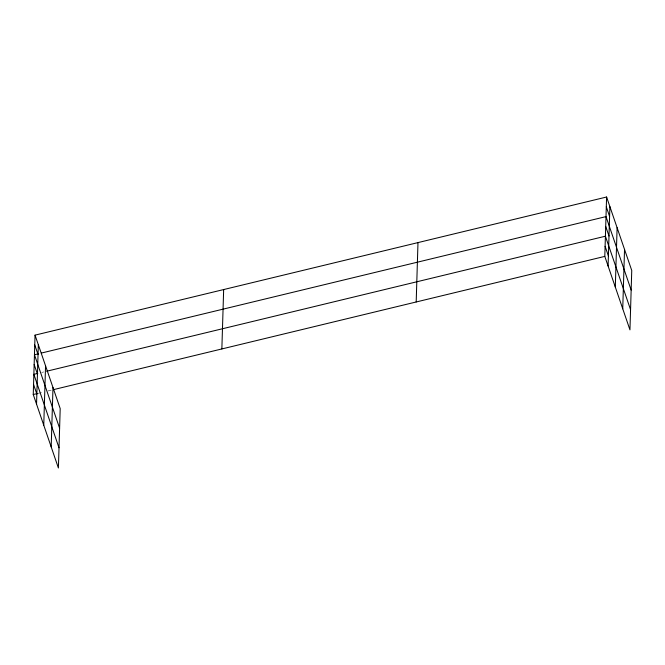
<?xml version="1.0" encoding="UTF-8"?>
<svg xmlns="http://www.w3.org/2000/svg" width="665" height="665" viewBox="0 0 665 665"><rect width="100%" height="100%" fill="white"/><g stroke="black" fill="none" stroke-linecap="round" stroke-linejoin="round"><path stroke-width="0.5" stroke-dasharray="3.33 2.49" d="M41.72 372.433L43.682 371.959M38.163 393.339L43.075 392.151M47.988 390.962L51.912 390.014"/><path stroke-width="1" d="M35.045 335.143L60.199 408.609L58.404 467.985L33.25 394.52L35.045 335.143L606.596 197.015L631.75 270.48L629.955 329.857L604.801 256.391L606.596 197.015M36.542 404.137L38.337 344.753M43.757 425.209L45.553 365.825M51.188 446.913L52.984 387.537M221.861 348.942L223.656 289.558M416.19 301.976L417.986 242.592M608.093 266.008L609.888 206.624M615.308 287.081L617.103 227.696M622.739 308.784L624.535 249.408M38.387 353.788L34.455 354.736L59.609 428.202M41.33 353.073L606.006 216.607L631.16 290.073M37.789 373.381L33.865 374.337L59.01 447.794M46.633 371.245L605.408 236.208L630.561 309.666M33.25 394.52L37.182 393.572M53.882 389.54L604.801 256.391M606.297 206.815L609.589 216.424M605.707 226.408L608.999 236.025M605.108 246.299L608.4 255.917M34.755 344.944L38.046 354.553M34.156 364.536L37.448 374.154M33.558 384.428L36.849 394.046"/></g></svg>
